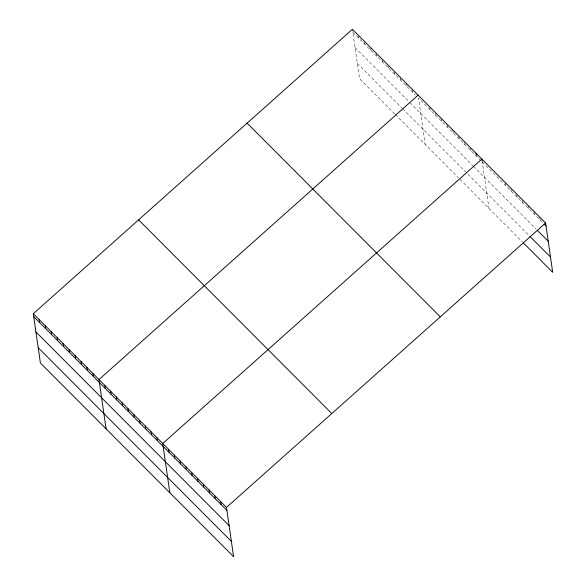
<?xml version="1.0" encoding="UTF-8"?>
<svg xmlns="http://www.w3.org/2000/svg" width="586" height="586" viewBox="0 0 586 586"><rect width="100%" height="100%" fill="white"/><g stroke="black" fill="none" stroke-linecap="round" stroke-linejoin="round"><path stroke-width="0.44" stroke-dasharray="2.93 2.2" d="M352.831 32.245L415.533 95.108M480.981 160.732L418.521 98.104L425.194 144.456M482.271 162.022L543.449 223.361M355.035 47.539L408.779 101.422M409.973 102.623L472.887 165.699M473.525 166.343L535.992 228.972M357.306 63.303L402.091 108.205M402.692 108.806L529.246 235.697M394.744 113.918L359.511 78.597L352.516 30.033M395.338 114.519L458.684 178.034M459.973 179.323L522.441 241.952M539.801 217.194L540.226 220.138M534.007 211.378L534.432 214.322M528.213 205.569L528.638 208.513M522.522 200.493L522.844 202.705M516.727 194.684L517.042 196.889M510.933 188.875L511.248 191.08M505.139 183.059L505.454 185.271M482.058 160.549L488.951 208.382M476.264 154.741L476.477 156.213M470.36 148.192L470.683 150.404M464.566 142.383L464.881 144.588M458.772 136.575L459.087 138.779M452.868 130.026L453.293 132.971M447.074 124.217L447.499 127.162M441.28 118.401L441.698 121.346M435.588 113.325L435.903 115.537M429.794 107.516L430.109 109.729M412.119 89.175L412.544 92.119M406.149 83.183L406.574 86.127M400.289 77.931L400.604 80.143M394.312 71.946L394.634 74.151M388.342 65.962L388.665 68.166M382.372 59.97L382.687 62.182M376.402 53.985L376.717 56.19M370.323 47.261L370.748 50.206M364.455 42.009L364.778 44.221M358.486 36.024L358.808 38.229"/><path stroke-width="0.88" d="M33.299 313.7L226.489 507.403L233.594 556.7L40.397 362.998L33.299 313.7L352.406 29.3L545.603 223.002L552.701 272.3L523.723 243.241M418.096 95.159L98.983 379.56L106.088 428.857M226.489 507.403L545.603 223.002M544.094 224.013L546.027 225.947M537.281 230.269L548.232 241.242M529.89 236.341L550.503 257.005M247.102 123.155L440.291 316.858M138.604 219.845L331.793 413.548M33.717 316.645L226.914 510.347M35.922 331.94L229.119 525.642M38.193 347.703L231.389 541.405M482.058 160.549L481.846 159.077L162.732 443.477L169.837 492.775M476.052 153.268L476.264 154.741M220.695 501.594L221.112 504.539M214.894 495.778L215.318 498.723M209.099 489.969L209.524 492.914M203.305 484.161L203.73 487.105M197.511 478.344L197.936 481.289M191.71 472.536L192.135 475.48M185.916 466.727L186.341 469.672M180.122 460.911L180.547 463.856M174.328 455.102L174.753 458.047M168.534 449.294L168.951 452.238M156.938 437.669L157.363 440.613M151.144 431.86L151.569 434.805M145.35 426.044L145.775 428.989M139.549 420.235L139.973 423.18M133.755 414.427L134.179 417.371M127.96 408.618L128.385 411.555M122.166 402.802L122.591 405.746M116.365 396.993L116.79 399.938M110.571 391.184L110.996 394.129M104.777 385.368L105.202 388.313M93.013 373.575L93.43 376.52M87.036 367.583L87.461 370.528M81.066 361.599L81.491 364.543M75.096 355.607L75.521 358.551M69.126 349.622L69.551 352.567M63.156 343.638L63.574 346.582M57.179 337.646L57.604 340.591M51.209 331.661L51.634 334.606M45.239 325.677L45.664 328.621M39.269 319.685L39.694 322.63"/></g></svg>
